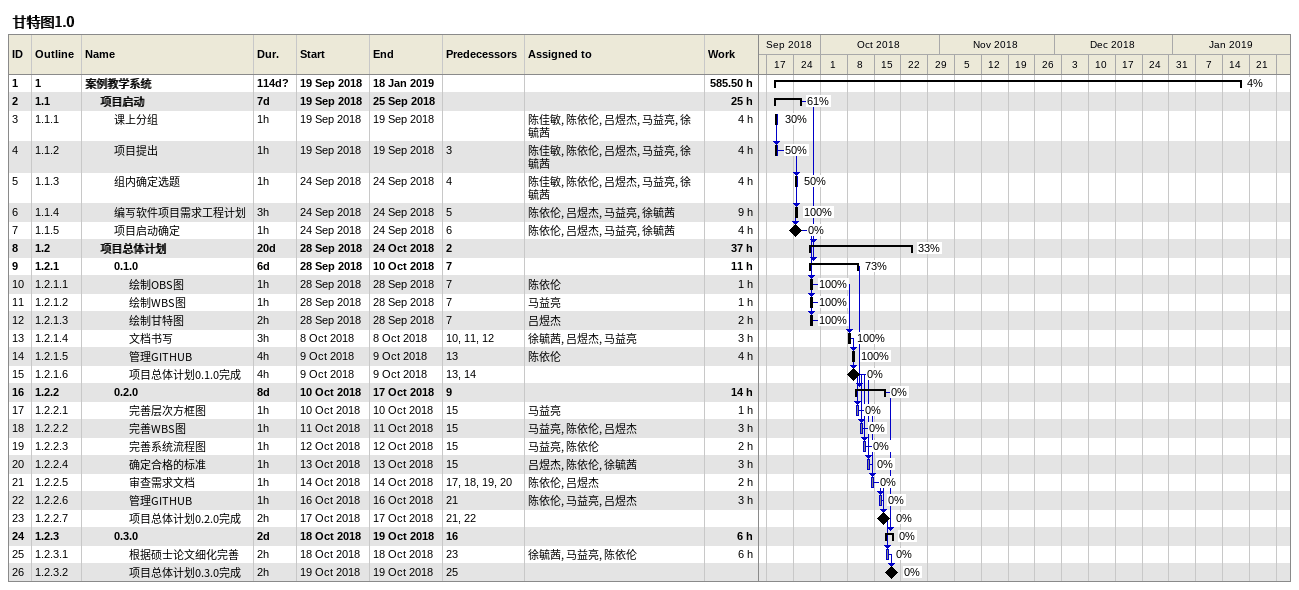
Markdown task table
甘特图1.0

| ID | WBS | Task | Duration | Start | Finish | Predecessors | Resources | % complete | Work (h) |
|---|---|---|---|---|---|---|---|---|---|
| 1 | 1 | **案例教学系统** | 114d? | 2018-09-19 | 2019-01-18 |  |  | 4 | 585.50 |
| 2 | 1.1 | **项目启动** | 7d | 2018-09-19 | 2018-09-25 |  |  | 61 | 25 |
| 3 | 1.1.1 | 课上分组 | 1h | 2018-09-19 | 2018-09-19 |  | 陈佳敏, 陈依伦, 吕煜杰, 马益亮, 徐毓茜 | 30 | 4 |
| 4 | 1.1.2 | 项目提出 | 1h | 2018-09-19 | 2018-09-19 | 3 | 陈佳敏, 陈依伦, 吕煜杰, 马益亮, 徐毓茜 | 50 | 4 |
| 5 | 1.1.3 | 组内确定选题 | 1h | 2018-09-24 | 2018-09-24 | 4 | 陈佳敏, 陈依伦, 吕煜杰, 马益亮, 徐毓茜 | 50 | 4 |
| 6 | 1.1.4 | 编写软件项目需求工程计划 | 3h | 2018-09-24 | 2018-09-24 | 5 | 陈依伦, 吕煜杰, 马益亮, 徐毓茜 | 100 | 9 |
| 7 | 1.1.5 | 项目启动确定 | 1h | 2018-09-24 | 2018-09-24 | 6 | 陈依伦, 吕煜杰, 马益亮, 徐毓茜 | 0 | 4 |
| 8 | 1.2 | **项目总体计划** | 20d | 2018-09-28 | 2018-10-24 | 2 |  | 33 | 37 |
| 9 | 1.2.1 | **0.1.0** | 6d | 2018-09-28 | 2018-10-10 | 7 |  | 73 | 11 |
| 10 | 1.2.1.1 | 绘制OBS图 | 1h | 2018-09-28 | 2018-09-28 | 7 | 陈依伦 | 100 | 1 |
| 11 | 1.2.1.2 | 绘制WBS图 | 1h | 2018-09-28 | 2018-09-28 | 7 | 马益亮 | 100 | 1 |
| 12 | 1.2.1.3 | 绘制甘特图 | 2h | 2018-09-28 | 2018-09-28 | 7 | 吕煜杰 | 100 | 2 |
| 13 | 1.2.1.4 | 文档书写 | 3h | 2018-10-08 | 2018-10-08 | 10, 11, 12 | 徐毓茜, 吕煜杰, 马益亮 | 100 | 3 |
| 14 | 1.2.1.5 | 管理GITHUB | 4h | 2018-10-09 | 2018-10-09 | 13 | 陈依伦 | 100 | 4 |
| 15 | 1.2.1.6 | 项目总体计划0.1.0完成 | 4h | 2018-10-09 | 2018-10-09 | 13, 14 |  | 0 |  |
| 16 | 1.2.2 | **0.2.0** | 8d | 2018-10-10 | 2018-10-17 | 9 |  | 0 | 14 |
| 17 | 1.2.2.1 | 完善层次方框图 | 1h | 2018-10-10 | 2018-10-10 | 15 | 马益亮 | 0 | 1 |
| 18 | 1.2.2.2 | 完善WBS图 | 1h | 2018-10-11 | 2018-10-11 | 15 | 马益亮, 陈依伦, 吕煜杰 | 0 | 3 |
| 19 | 1.2.2.3 | 完善系统流程图 | 1h | 2018-10-12 | 2018-10-12 | 15 | 马益亮, 陈依伦 | 0 | 2 |
| 20 | 1.2.2.4 | 确定合格的标准 | 1h | 2018-10-13 | 2018-10-13 | 15 | 吕煜杰, 陈依伦, 徐毓茜 | 0 | 3 |
| 21 | 1.2.2.5 | 审查需求文档 | 1h | 2018-10-14 | 2018-10-14 | 17, 18, 19, 20 | 陈依伦, 吕煜杰 | 0 | 2 |
| 22 | 1.2.2.6 | 管理GITHUB | 1h | 2018-10-16 | 2018-10-16 | 21 | 陈依伦, 马益亮, 吕煜杰 | 0 | 3 |
| 23 | 1.2.2.7 | 项目总体计划0.2.0完成 | 2h | 2018-10-17 | 2018-10-17 | 21, 22 |  | 0 |  |
| 24 | 1.2.3 | **0.3.0** | 2d | 2018-10-18 | 2018-10-19 | 16 |  | 0 | 6 |
| 25 | 1.2.3.1 | 根据硕士论文细化完善 | 2h | 2018-10-18 | 2018-10-18 | 23 | 徐毓茜, 马益亮, 陈依伦 | 0 | 6 |
| 26 | 1.2.3.2 | 项目总体计划0.3.0完成 | 2h | 2018-10-19 | 2018-10-19 | 25 |  | 0 |  |
